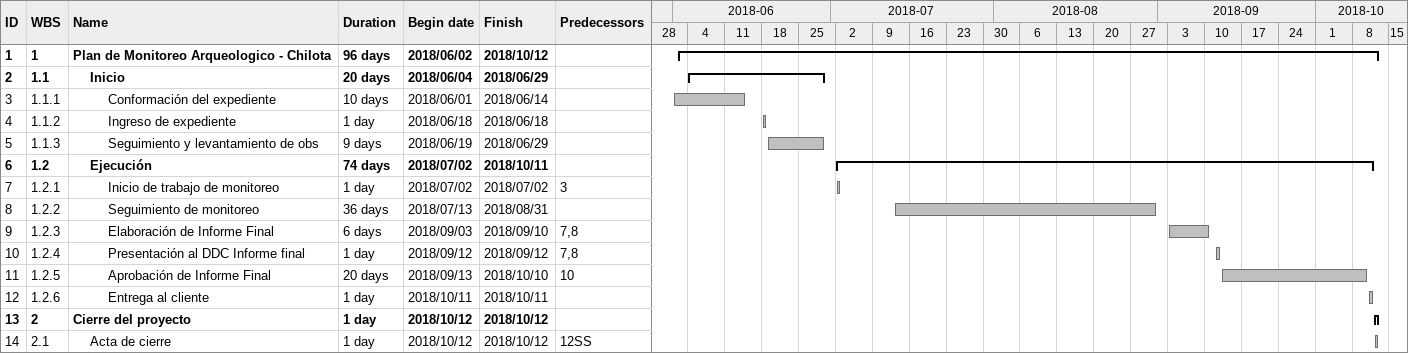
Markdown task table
| ID | WBS | Task | Duration | Start | Finish | Predecessors |
|---|---|---|---|---|---|---|
| 1 | 1 | **Plan de Monitoreo Arqueologico - Chilota** | 96d | 2018-06-02 | 2018-10-12 |  |
| 2 | 1.1 | **Inicio** | 20d | 2018-06-04 | 2018-06-29 |  |
| 3 | 1.1.1 | Conformación del expediente | 10d | 2018-06-01 | 2018-06-14 |  |
| 4 | 1.1.2 | Ingreso de expediente | 1d | 2018-06-18 | 2018-06-18 |  |
| 5 | 1.1.3 | Seguimiento y levantamiento de obs | 9d | 2018-06-19 | 2018-06-29 |  |
| 6 | 1.2 | **Ejecución** | 74d | 2018-07-02 | 2018-10-11 |  |
| 7 | 1.2.1 | Inicio de trabajo de monitoreo | 1d | 2018-07-02 | 2018-07-02 | 3 |
| 8 | 1.2.2 | Seguimiento de monitoreo | 36d | 2018-07-13 | 2018-08-31 |  |
| 9 | 1.2.3 | Elaboración de Informe Final | 6d | 2018-09-03 | 2018-09-10 | 7, 8 |
| 10 | 1.2.4 | Presentación al DDC Informe final | 1d | 2018-09-12 | 2018-09-12 | 7, 8 |
| 11 | 1.2.5 | Aprobación de Informe Final | 20d | 2018-09-13 | 2018-10-10 | 10 |
| 12 | 1.2.6 | Entrega al cliente | 1d | 2018-10-11 | 2018-10-11 |  |
| 13 | 2 | **Cierre del proyecto** | 1d | 2018-10-12 | 2018-10-12 |  |
| 14 | 2.1 | Acta de cierre | 1d | 2018-10-12 | 2018-10-12 | 12SS |
